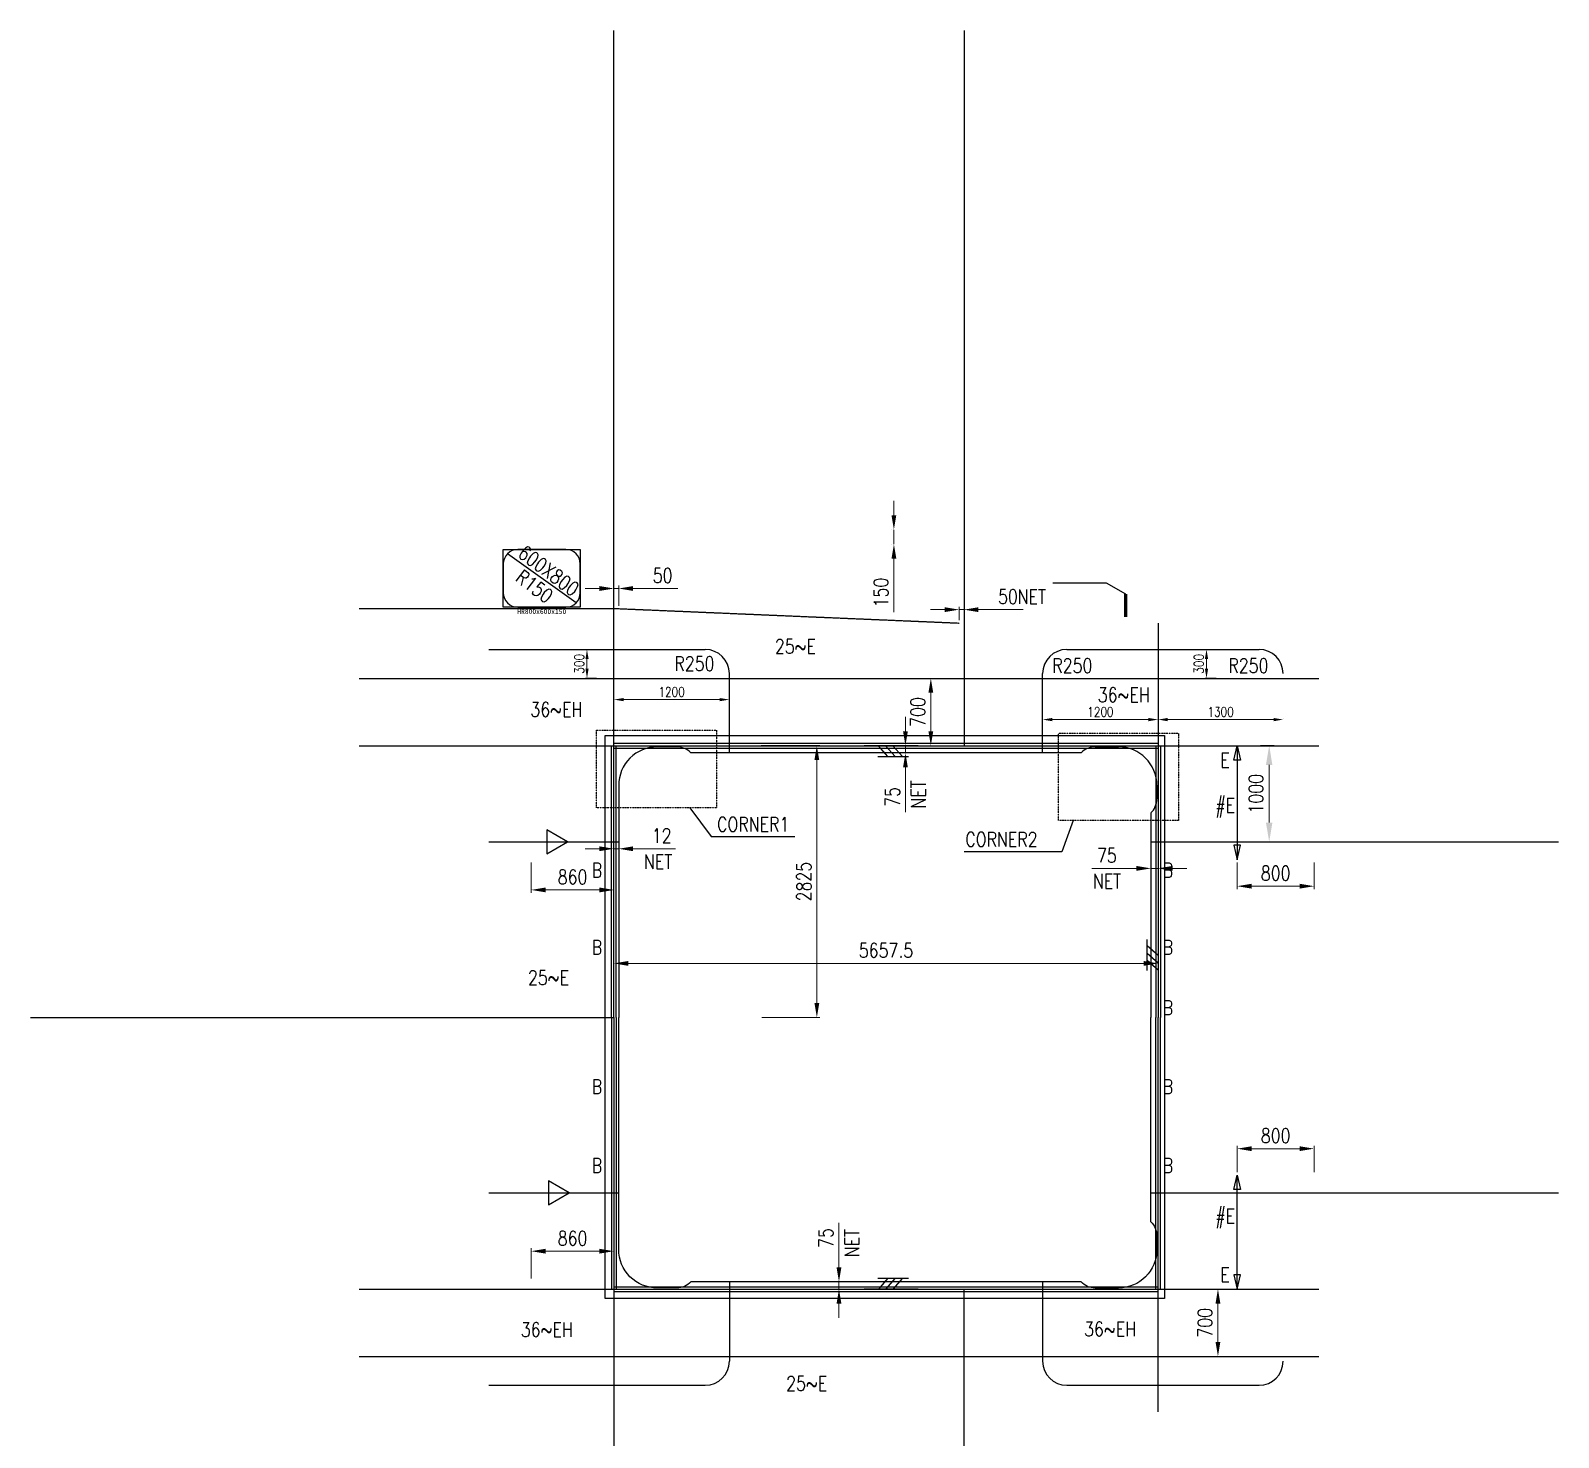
# Model space of a CAD drawing. Header units: millimetres. Extents: x 5207 to 81201, y -23793 to 43219.
# Drawn here: x 65316 to 81201, y -11733 to 2894 of the extents above; entities that cross this region are included whole.
import ezdxf
from ezdxf.enums import TextEntityAlignment as Align

# ---------------------------------------------------------------- set-up
doc = ezdxf.new("R2010")
doc.units = ezdxf.units.MM
doc.linetypes.add('CENTER3', pattern=[2, 0.75, -0.5, 0.25, -0.5])
doc.linetypes.add('DASHED', pattern=[8, 6, -2])
for name, color, linetype in [('100-TX1', 7, 'Continuous'), ('Plate_Invisible', 3, 'DASHED'), ('Seam', 40, 'Continuous'), ('Stiffener_Invisible', 2, 'DASHED'), ('可识别开孔', 7, 'Continuous'), ('开孔识别结果', 7, 'Continuous')]:
    doc.layers.add(name, color=color, linetype=linetype)
doc.layers.add('非标开孔', color=190, linetype='Continuous', plot=False)
doc.styles.add('JNRD_E1', font='romans.shx', dxfattribs={"width": 0.8})
doc.styles.get("Standard").update_dxf_attribs({"font": ''})
doc.styles.get('Standard').set_extended_font_data('SimSun')
doc.dimstyles.new('1-100', dxfattribs={"dimscale": 100, "dimtxt": 1.5, "dimasz": 2, "dimexe": 0.5, "dimexo": 0.1, "dimtad": 1, "dimdec": 0, "dimzin": 1, "dimdsep": 46, "dimtxsty": 'JNRD_E1', "dimcen": 2.5, "dimclrd": 1, "dimclre": 1, "dimclrt": 2, "dimadec": 0, "dimazin": 0, "dimtfac": 1, "dimtdec": 0, "dimtmove": 0, "dimatfit": 3, "dimfxl": 1, "dimtzin": 0, "dimlwd": 13, "dimlwe": 13, "dimarcsym": 0})
doc.dimstyles.new('Jnrd_D150', dxfattribs={"dimtxt": 150, "dimasz": 150, "dimexe": 30, "dimexo": 30, "dimgap": 60, "dimtad": 1, "dimdec": 0, "dimrnd": 0.5, "dimzin": 0, "dimdsep": 46, "dimtxsty": 'JNRD_E1', "dimcen": 0, "dimclrd": 1, "dimclre": 1, "dimclrt": 2, "dimadec": 0, "dimazin": 0, "dimtfac": 1, "dimtdec": 0, "dimtmove": 0, "dimatfit": 3, "dimfxl": 1, "dimtolj": 1, "dimtzin": 0, "dimlwd": 5, "dimlwe": 5, "dimarcsym": 0})

# ---------------------------------------------------------------- blocks, each defined once
blk = doc.blocks.new('fwefggfqf')
for p, q in [((4858, 2750), (800, 2750)), ((5003, 2813), (5245, 2813)), ((50, 2413), (50, 0))]:
    blk.add_line(p, q)
at = {"color": 0, "linetype": 'Continuous'}
for p, q in [((5645, 2413), (5645, 2271)), ((5582, 2125), (5582, 0))]:
    blk.add_line(p, q, dxfattribs=at)
blk.add_lwpolyline([(800, 2750, 0.206928), (654, 2813), (450, 2813, 0.414214), (50, 2413)], format="xyb")
blk.add_arc((5003, 2613), 200, 90, 136.7644)
for centre, radius, start, end in [((5245, 2413), 400, 0, 90), ((5445, 2271), 200, 313.2356, 0)]:
    blk.add_arc(centre, radius, start, end, dxfattribs=at)
blk = doc.blocks.new('llx')
at = {"color": 6, "linetype": 'ByBlock'}
for p, q in [((562, 0), (0, 0)), ((141, 113), (461, 113)), ((247, 113), (148, 0)), ((321, 113), (221, 0)), ((398, 113), (298, 0))]:
    blk.add_line(p, q, dxfattribs=at)
blk = doc.blocks.new('*D255239')
at = {"color": 1, "lineweight": 5}
for p, q in [((71381, -7036), (71381, -6775)), ((71531, -6805), (76889, -6805)), ((77039, -7036), (77039, -6775))]:
    blk.add_line(p, q, dxfattribs=at)
at = {"color": 1}
for points in [[(71531, -6780), (71531, -6830), (71381, -6805)], [(76889, -6830), (76889, -6780), (77039, -6805)]]:
    blk.add_solid(points, dxfattribs=at)
at = {"layer": 'Defpoints', "color": 0}
for p in [(77039, -6805), (71381, -7066), (77039, -7066)]:
    blk.add_point(p, dxfattribs=at)
at = {"color": 2, "insert": (74210, -6670), "char_height": 150, "attachment_point": 5, "style": 'JNRD_E1'}
blk.add_mtext('\\A1;5657.5', dxfattribs=at)
blk = doc.blocks.new('*D256240')
at = {"color": 1, "lineweight": 5}
for p, q in [((72911, -4541), (73521, -4541)), ((73491, -7216), (73491, -4691)), ((72919, -7366), (73521, -7366))]:
    blk.add_line(p, q, dxfattribs=at)
at = {"color": 1}
for points in [[(73516, -4691), (73466, -4691), (73491, -4541)], [(73466, -7216), (73516, -7216), (73491, -7366)]]:
    blk.add_solid(points, dxfattribs=at)
at = {"layer": 'Defpoints', "color": 0}
for p in [(72881, -4541), (73491, -4541), (72889, -7366)]:
    blk.add_point(p, dxfattribs=at)
at = {"color": 2, "insert": (73356, -5954), "char_height": 150, "attachment_point": 5, "rotation": 90, "style": 'JNRD_E1'}
blk.add_mtext('\\A1;2825', dxfattribs=at)
blk = doc.blocks.new('*D257241')
at = {"color": 1, "lineweight": 5}
for p, q in [((71231, -5613), (71081, -5613)), ((71381, -5594), (71381, -5643)), ((71381, -5613), (71431, -5613)), ((71431, -5594), (71431, -5643)), ((71581, -5613), (72023, -5613))]:
    blk.add_line(p, q, dxfattribs=at)
at = {"color": 1}
for points in [[(71231, -5638), (71231, -5588), (71381, -5613)], [(71581, -5588), (71581, -5638), (71431, -5613)]]:
    blk.add_solid(points, dxfattribs=at)
at = {"layer": 'Defpoints', "color": 0}
for p in [(71381, -5564), (71431, -5564), (71431, -5613)]:
    blk.add_point(p, dxfattribs=at)
at = {"color": 2, "insert": (71877, -5478), "char_height": 150, "attachment_point": 5, "style": 'JNRD_E1'}
blk.add_mtext('\\A1;12', dxfattribs=at)
blk = doc.blocks.new('*D258242')
at = {"color": 1, "lineweight": 5}
for p, q in [((74412, -4391), (74412, -4241)), ((74382, -4541), (74382, -4541)), ((74412, -4541), (74412, -4616)), ((74382, -4616), (74382, -4616)), ((74412, -4766), (74412, -5231))]:
    blk.add_line(p, q, dxfattribs=at)
at = {"color": 1}
for points in [[(74387, -4391), (74437, -4391), (74412, -4541)], [(74437, -4766), (74387, -4766), (74412, -4616)]]:
    blk.add_solid(points, dxfattribs=at)
at = {"layer": 'Defpoints', "color": 0}
for p in [(74412, -4541), (74412, -4616), (74412, -4616)]:
    blk.add_point(p, dxfattribs=at)
at = {"color": 2, "insert": (74277, -5074), "char_height": 150, "attachment_point": 5, "rotation": 90, "style": 'JNRD_E1'}
blk.add_mtext('\\A1;75', dxfattribs=at)
blk = doc.blocks.new('*D259243')
at = {"color": 1, "lineweight": 5}
for p, q in [((76814, -5817), (76349, -5817)), ((76964, -5787), (76964, -5787)), ((77039, -5817), (76964, -5817)), ((77039, -5787), (77039, -5787)), ((77189, -5817), (77339, -5817))]:
    blk.add_line(p, q, dxfattribs=at)
at = {"color": 1}
for points in [[(76814, -5842), (76814, -5792), (76964, -5817)], [(77189, -5792), (77189, -5842), (77039, -5817)]]:
    blk.add_solid(points, dxfattribs=at)
at = {"layer": 'Defpoints', "color": 0}
for p in [(76964, -5817), (76964, -5817), (77039, -5817)]:
    blk.add_point(p, dxfattribs=at)
at = {"color": 2, "insert": (76506, -5682), "char_height": 150, "attachment_point": 5, "style": 'JNRD_E1'}
blk.add_mtext('\\A1;75', dxfattribs=at)
blk = doc.blocks.new('*D260244')
at = {"color": 1, "lineweight": 5}
for p, q in [((77861, -5756), (77861, -6032)), ((78661, -5756), (78661, -6032)), ((78011, -6002), (78511, -6002))]:
    blk.add_line(p, q, dxfattribs=at)
at = {"color": 1}
for points in [[(78011, -5977), (78011, -6027), (77861, -6002)], [(78511, -6027), (78511, -5977), (78661, -6002)]]:
    blk.add_solid(points, dxfattribs=at)
at = {"layer": 'Defpoints', "color": 0}
for p in [(77861, -5726), (78661, -5726), (78661, -6002)]:
    blk.add_point(p, dxfattribs=at)
at = {"color": 2, "insert": (78261, -5867), "char_height": 150, "attachment_point": 5, "style": 'JNRD_E1'}
blk.add_mtext('\\A1;800', dxfattribs=at)
blk = doc.blocks.new('*D261245')
at = {"color": 1, "lineweight": 5}
for p, q in [((70521, -5756), (70521, -6071)), ((71381, -5756), (71381, -6071)), ((70671, -6041), (71231, -6041))]:
    blk.add_line(p, q, dxfattribs=at)
at = {"color": 1}
for points in [[(70671, -6016), (70671, -6066), (70521, -6041)], [(71231, -6066), (71231, -6016), (71381, -6041)]]:
    blk.add_solid(points, dxfattribs=at)
at = {"layer": 'Defpoints', "color": 0}
for p in [(70521, -5726), (71381, -5726), (71381, -6041)]:
    blk.add_point(p, dxfattribs=at)
at = {"color": 2, "insert": (70951, -5906), "char_height": 150, "attachment_point": 5, "style": 'JNRD_E1'}
blk.add_mtext('\\A1;860', dxfattribs=at)
blk = doc.blocks.new('*D262246')
at = {"color": 1, "lineweight": 5}
for p, q in [((74646, -3841), (74646, -3841)), ((74676, -3991), (74676, -4391)), ((74646, -4541), (74646, -4541))]:
    blk.add_line(p, q, dxfattribs=at)
at = {"color": 1}
for points in [[(74701, -3991), (74651, -3991), (74676, -3841)], [(74651, -4391), (74701, -4391), (74676, -4541)]]:
    blk.add_solid(points, dxfattribs=at)
at = {"layer": 'Defpoints', "color": 0}
for p in [(74676, -3841), (74676, -4541), (74676, -4541)]:
    blk.add_point(p, dxfattribs=at)
at = {"color": 2, "insert": (74541, -4191), "char_height": 150, "attachment_point": 5, "rotation": 90, "style": 'JNRD_E1'}
blk.add_mtext('\\A1;700', dxfattribs=at)
blk = doc.blocks.new('*D263247')
at = {"color": 1, "lineweight": 5}
for p, q in [((73721, -9966), (73721, -9502)), ((73721, -10191), (73721, -10116)), ((73751, -10116), (73751, -10116)), ((73751, -10191), (73751, -10191)), ((73721, -10341), (73721, -10491))]:
    blk.add_line(p, q, dxfattribs=at)
at = {"color": 1}
for points in [[(73696, -9966), (73746, -9966), (73721, -10116)], [(73746, -10341), (73696, -10341), (73721, -10191)]]:
    blk.add_solid(points, dxfattribs=at)
at = {"layer": 'Defpoints', "color": 0}
for p in [(73721, -10116), (73721, -10116), (73721, -10191)]:
    blk.add_point(p, dxfattribs=at)
at = {"color": 2, "insert": (73586, -9659), "char_height": 150, "attachment_point": 5, "rotation": 90, "style": 'JNRD_E1'}
blk.add_mtext('\\A1;75', dxfattribs=at)
blk = doc.blocks.new('*D264248')
at = {"color": 1, "lineweight": 5}
for p, q in [((77861, -8976), (77861, -8701)), ((78011, -8731), (78511, -8731)), ((78661, -8976), (78661, -8701))]:
    blk.add_line(p, q, dxfattribs=at)
at = {"color": 1}
for points in [[(78011, -8706), (78011, -8756), (77861, -8731)], [(78511, -8756), (78511, -8706), (78661, -8731)]]:
    blk.add_solid(points, dxfattribs=at)
at = {"layer": 'Defpoints', "color": 0}
for p in [(78661, -8731), (77861, -9006), (78661, -9006)]:
    blk.add_point(p, dxfattribs=at)
at = {"color": 2, "insert": (78261, -8596), "char_height": 150, "attachment_point": 5, "style": 'JNRD_E1'}
blk.add_mtext('\\A1;800', dxfattribs=at)
blk = doc.blocks.new('*D265249')
at = {"color": 1, "lineweight": 5}
for p, q in [((70521, -10081), (70521, -9767)), ((70671, -9797), (71231, -9797)), ((71381, -10081), (71381, -9767))]:
    blk.add_line(p, q, dxfattribs=at)
at = {"color": 1}
for points in [[(70671, -9772), (70671, -9822), (70521, -9797)], [(71231, -9822), (71231, -9772), (71381, -9797)]]:
    blk.add_solid(points, dxfattribs=at)
at = {"layer": 'Defpoints', "color": 0}
for p in [(71381, -9797), (70521, -10111), (71381, -10111)]:
    blk.add_point(p, dxfattribs=at)
at = {"color": 2, "insert": (70951, -9662), "char_height": 150, "attachment_point": 5, "style": 'JNRD_E1'}
blk.add_mtext('\\A1;860', dxfattribs=at)
blk = doc.blocks.new('*D266250')
at = {"color": 1, "lineweight": 5}
for p, q in [((77631, -10191), (77631, -10191)), ((77661, -10341), (77661, -10741)), ((77631, -10891), (77631, -10891))]:
    blk.add_line(p, q, dxfattribs=at)
at = {"color": 1}
for points in [[(77686, -10341), (77636, -10341), (77661, -10191)], [(77636, -10741), (77686, -10741), (77661, -10891)]]:
    blk.add_solid(points, dxfattribs=at)
at = {"layer": 'Defpoints', "color": 0}
for p in [(77661, -10191), (77661, -10891), (77661, -10891)]:
    blk.add_point(p, dxfattribs=at)
at = {"color": 2, "insert": (77526, -10541), "char_height": 150, "attachment_point": 5, "rotation": 90, "style": 'JNRD_E1'}
blk.add_mtext('\\A1;700', dxfattribs=at)
blk = doc.blocks.new('*D267251')
at = {"color": 1, "lineweight": 5}
for p, q in [((74292, -2146), (74292, -1996)), ((74262, -2296), (74262, -2296)), ((74292, -2296), (74292, -2446)), ((74262, -2446), (74262, -2446)), ((74292, -2596), (74292, -3152))]:
    blk.add_line(p, q, dxfattribs=at)
at = {"color": 1}
for points in [[(74267, -2146), (74317, -2146), (74292, -2296)], [(74317, -2596), (74267, -2596), (74292, -2446)]]:
    blk.add_solid(points, dxfattribs=at)
at = {"layer": 'Defpoints', "color": 0}
for p in [(74292, -2296), (74292, -2446), (74292, -2446)]:
    blk.add_point(p, dxfattribs=at)
at = {"color": 2, "insert": (74157, -2949), "char_height": 150, "attachment_point": 5, "rotation": 90, "style": 'JNRD_E1'}
blk.add_mtext('\\A1;150', dxfattribs=at)
blk = doc.blocks.new('*D268252')
at = {"color": 1, "lineweight": 5}
for p, q in [((71231, -2907), (71081, -2907)), ((71381, -3086), (71381, -2877)), ((71381, -2907), (71431, -2907)), ((71431, -3086), (71431, -2877)), ((71581, -2907), (72045, -2907))]:
    blk.add_line(p, q, dxfattribs=at)
at = {"color": 1}
for points in [[(71231, -2932), (71231, -2882), (71381, -2907)], [(71581, -2882), (71581, -2932), (71431, -2907)]]:
    blk.add_solid(points, dxfattribs=at)
at = {"layer": 'Defpoints', "color": 0}
for p in [(71431, -2907), (71381, -3116), (71431, -3116)]:
    blk.add_point(p, dxfattribs=at)
at = {"color": 2, "insert": (71888, -2772), "char_height": 150, "attachment_point": 5, "style": 'JNRD_E1'}
blk.add_mtext('\\A1;50', dxfattribs=at)
blk = doc.blocks.new('*D269253')
at = {"color": 1, "lineweight": 5}
for p, q in [((74821, -3127), (74671, -3127)), ((74971, -3236), (74971, -3097)), ((74971, -3127), (75021, -3127)), ((75021, -3236), (75021, -3097)), ((75171, -3127), (75635, -3127))]:
    blk.add_line(p, q, dxfattribs=at)
at = {"color": 1}
for points in [[(74821, -3152), (74821, -3102), (74971, -3127)], [(75171, -3102), (75171, -3152), (75021, -3127)]]:
    blk.add_solid(points, dxfattribs=at)
at = {"layer": 'Defpoints', "color": 0}
for p in [(75021, -3127), (74971, -3266), (75021, -3266)]:
    blk.add_point(p, dxfattribs=at)
at = {"color": 2, "insert": (75478, -2992), "char_height": 150, "attachment_point": 5, "style": 'JNRD_E1'}
blk.add_mtext('\\A1;50', dxfattribs=at)
blk = doc.blocks.new('*D270254')
at = {"color": 1, "lineweight": 5}
for p, q in [((71191, -3541), (71086, -3541)), ((71101, -3741), (71101, -3641)), ((71201, -3841), (71086, -3841))]:
    blk.add_line(p, q, dxfattribs=at)
at = {"color": 1}
for points in [[(71118, -3641), (71085, -3641), (71101, -3541)], [(71085, -3741), (71118, -3741), (71101, -3841)]]:
    blk.add_solid(points, dxfattribs=at)
at = {"layer": 'Defpoints', "color": 0}
for p in [(71101, -3541), (71206, -3541), (71216, -3841)]:
    blk.add_point(p, dxfattribs=at)
at = {"color": 2, "insert": (71021, -3691), "char_height": 100, "attachment_point": 5, "rotation": 90, "style": 'JNRD_E1'}
blk.add_mtext('\\A1;300', dxfattribs=at)
blk = doc.blocks.new('*D271255')
at = {"color": 1, "lineweight": 5}
for p, q in [((71381, -4047), (71381, -4047)), ((71481, -4062), (72481, -4062)), ((72581, -4047), (72581, -4047))]:
    blk.add_line(p, q, dxfattribs=at)
at = {"color": 1}
for points in [[(71481, -4046), (71481, -4079), (71381, -4062)], [(72481, -4079), (72481, -4046), (72581, -4062)]]:
    blk.add_solid(points, dxfattribs=at)
at = {"layer": 'Defpoints', "color": 0}
for p in [(71381, -4062), (72581, -4062), (72581, -4062)]:
    blk.add_point(p, dxfattribs=at)
at = {"color": 2, "insert": (71981, -3982), "char_height": 100, "attachment_point": 5, "style": 'JNRD_E1'}
blk.add_mtext('\\A1;1200', dxfattribs=at)
blk = doc.blocks.new('*D272256')
at = {"color": 1, "lineweight": 5}
for p, q in [((77039, -4285), (77039, -4285)), ((77139, -4270), (78239, -4270)), ((78339, -4255), (78339, -4255))]:
    blk.add_line(p, q, dxfattribs=at)
at = {"color": 1}
for points in [[(77139, -4253), (77139, -4287), (77039, -4270)], [(78239, -4287), (78239, -4253), (78339, -4270)]]:
    blk.add_solid(points, dxfattribs=at)
at = {"layer": 'Defpoints', "color": 0}
for p in [(77039, -4270), (78339, -4270), (78339, -4270)]:
    blk.add_point(p, dxfattribs=at)
at = {"color": 2, "insert": (77689, -4190), "char_height": 100, "attachment_point": 5, "style": 'JNRD_E1'}
blk.add_mtext('\\A1;1300', dxfattribs=at)
blk = doc.blocks.new('*D273257')
at = {"color": 1, "lineweight": 5}
for p, q in [((75839, -4285), (75839, -4285)), ((75939, -4270), (76939, -4270)), ((77039, -4255), (77039, -4255))]:
    blk.add_line(p, q, dxfattribs=at)
at = {"color": 1}
for points in [[(75939, -4253), (75939, -4287), (75839, -4270)], [(76939, -4287), (76939, -4253), (77039, -4270)]]:
    blk.add_solid(points, dxfattribs=at)
at = {"layer": 'Defpoints', "color": 0}
for p in [(75839, -4270), (77039, -4270), (77039, -4270)]:
    blk.add_point(p, dxfattribs=at)
at = {"color": 2, "insert": (76439, -4190), "char_height": 100, "attachment_point": 5, "style": 'JNRD_E1'}
blk.add_mtext('\\A1;1200', dxfattribs=at)
blk = doc.blocks.new('*D274258')
at = {"color": 1, "lineweight": 5}
for p, q in [((77632, -3541), (77527, -3541)), ((77542, -3741), (77542, -3641)), ((77642, -3841), (77527, -3841))]:
    blk.add_line(p, q, dxfattribs=at)
at = {"color": 1}
for points in [[(77559, -3641), (77525, -3641), (77542, -3541)], [(77525, -3741), (77559, -3741), (77542, -3841)]]:
    blk.add_solid(points, dxfattribs=at)
at = {"layer": 'Defpoints', "color": 0}
for p in [(77542, -3541), (77647, -3541), (77657, -3841)]:
    blk.add_point(p, dxfattribs=at)
at = {"color": 2, "insert": (77462, -3691), "char_height": 100, "attachment_point": 5, "rotation": 90, "style": 'JNRD_E1'}
blk.add_mtext('\\A1;300', dxfattribs=at)
blk = doc.blocks.new('MARIC-$8r2gBEB1Q')
for p, q in [((650, 300), (150, 300)), ((0, 150), (0, -150)), ((800, -150), (800, 150)), ((150, -300), (650, -300))]:
    blk.add_line(p, q)
for centre, start, end in [((150, 150), 90, 180), ((650, 150), 0, 90), ((150, -150), 180, 270), ((650, -150), 270, 0)]:
    blk.add_arc(centre, 150, start, end)
blk = doc.blocks.new('*D275259')
at = {"color": 1, "lineweight": 13}
for p, q in [((78103, -4541), (78244, -4541)), ((78194, -4741), (78194, -5341)), ((78103, -5541), (78244, -5541))]:
    blk.add_line(p, q, dxfattribs=at)
at = {"color": 1}
for points in [[(78227, -4741), (78160, -4741), (78194, -4541)], [(78160, -5341), (78227, -5341), (78194, -5541)]]:
    blk.add_solid(points, dxfattribs=at)
at = {"layer": 'Defpoints', "color": 0}
for p in [(78093, -4541), (78093, -5541), (78194, -5541)]:
    blk.add_point(p, dxfattribs=at)
at = {"color": 2, "insert": (78056, -5041), "char_height": 150, "attachment_point": 5, "rotation": 90, "style": 'JNRD_E1'}
blk.add_mtext('1000', dxfattribs=at)

msp = doc.modelspace()

# ---------------------------------------------------------------- linework, layer by layer
at = {"color": 7, "linetype": 'Continuous'}
for p, q in [((70987.25, -3057.46), (70275.12, -2545.33)), ((71356.08, -7366.39), (71356.08, -4541.39)), ((71381.08, -4516.39), (77038.58, -4516.39)), ((71381.08, -4566.39), (77038.58, -4566.39)), ((71406.08, -7366.39), (71406.08, -4541.39)), ((77013.58, -4541.39), (77013.58, -7366.39)), ((77063.58, -4541.39), (77063.58, -7366.39)), ((71356.08, -7366.39), (71356.08, -10191.39)), ((71406.08, -7366.39), (71406.08, -10191.39)), ((77013.58, -10191.39), (77013.58, -7366.39)), ((77063.58, -10191.39), (77063.58, -7366.39)), ((71381.08, -10166.39), (77038.58, -10166.39)), ((71381.08, -10216.39), (77038.58, -10216.39))]:
    msp.add_line(p, q, dxfattribs=at)
for points in [[(75945.57, -2848.34), (76497.89, -2848.34), (76701.17, -2964.17)], [(72171.89, -5186.99), (72391.4, -5486.67), (73261.58, -5486.67)], [(76156.69, -5320.08), (76037.6, -5644.34), (75021.08, -5644.34)]]:
    msp.add_lwpolyline(points, dxfattribs=at)
msp.add_lwpolyline([(76701.17, -3204.17, 35, 35, 0), (76701.17, -2964.17, 0, 0, 0), (77051.17, -2964.17, 120, 0, 0), (77401.17, -2964.17, 0, 0, 0)], format="xyseb", dxfattribs=at)
at = {"color": 7, "linetype": 'CENTER3', "ltscale": 4}
for points in [[(71198.9, -4379.5), (72448.84, -4379.5), (72448.84, -5186.99), (71198.9, -5186.99)], [(76001.61, -4412.59), (77251.55, -4412.59), (77251.55, -5320.08), (76001.61, -5320.08)]]:
    msp.add_lwpolyline(points, close=True, dxfattribs=at)
at = {"layer": 'Plate_Invisible'}
for p, q in [((71381.08, -7366.39), (71381.08, 2893.61)), ((75021.08, 2893.61), (75021.08, -4541.39)), ((77038.58, -3266.39), (77038.58, -7366.39)), ((68731.08, -4541.39), (78711.08, -4541.39)), ((65316.08, -7366.39), (71381.08, -7366.39)), ((71381.08, -7366.39), (71381.08, -19623.73)), ((77038.58, -11466.39), (77038.58, -7366.39)), ((68731.08, -10191.39), (78711.08, -10191.39)), ((75021.08, -19623.73), (75021.08, -10191.39))]:
    msp.add_line(p, q, dxfattribs=at)
at = {"layer": 'Seam', "linetype": 'Continuous'}
for p, q in [((70081.13, -3541.39), (72331.08, -3541.39)), ((76088.58, -3541.39), (78088.58, -3541.39)), ((72581.08, -4616.39), (72581.08, -3791.39)), ((75838.58, -4616.39), (75838.58, -3791.39)), ((70081.13, -5541.39), (71431.08, -5541.39)), ((70898.83, -5541.39), (70682.32, -5416.39)), ((70682.32, -5416.39), (70682.32, -5666.39)), ((70682.32, -5666.39), (70898.83, -5541.39)), ((76963.58, -5541.39), (81201.08, -5541.39)), ((70081.13, -9191.39), (71431.08, -9191.39)), ((70917.46, -9191.39), (70700.95, -9066.39)), ((70700.95, -9066.39), (70700.95, -9316.39)), ((70700.95, -9316.39), (70917.46, -9191.39)), ((76963.58, -9191.39), (81201.08, -9191.39)), ((72581.08, -10116.39), (72581.08, -10941.39)), ((75838.58, -10116.39), (75838.58, -10941.39)), ((70081.13, -11191.39), (72331.08, -11191.39)), ((76088.58, -11191.39), (78088.58, -11191.39))]:
    msp.add_line(p, q, dxfattribs=at)
for centre, start, end in [((72331.08, -3791.39), 0, 90), ((76088.58, -3791.39), 90, 180), ((78088.58, -3791.39), 0, 90), ((72331.08, -10941.39), 270, 0), ((76088.58, -10941.39), 180, 270), ((78088.58, -10941.39), 270, 0)]:
    msp.add_arc(centre, 250, start, end, dxfattribs=at)
at = {"layer": 'Stiffener_Invisible'}
for p, q in [((68731.08, -3116.39), (71431.08, -3116.39)), ((71431.08, -3116.39), (74971.08, -3266.39)), ((68731.08, -3841.39), (78711.08, -3841.39)), ((77861.08, -4541.39), (77861.08, -5726.39)), ((77861.08, -10191.39), (77861.08, -9006.39)), ((68731.08, -10891.39), (78711.08, -10891.39))]:
    msp.add_line(p, q, dxfattribs=at)
at = {"layer": 'Stiffener_Invisible', "linetype": 'Continuous'}
for points in [[(77861.08, -4541.39), (77896.08, -4691.39), (77826.08, -4691.39)], [(77861.08, -5726.39), (77896.08, -5576.39), (77826.08, -5576.39)], [(77861.08, -9006.39), (77896.08, -9156.39), (77826.08, -9156.39)], [(77861.08, -10191.39), (77896.08, -10041.39), (77826.08, -10041.39)]]:
    msp.add_lwpolyline(points, close=True, dxfattribs=at)
at = {"layer": '开孔识别结果', "color": 6}
msp.add_lwpolyline([(70231.18, -2501.39), (71031.18, -2501.39), (71031.18, -3101.39), (70231.18, -3101.39)], close=True, dxfattribs=at)
at = {"layer": '非标开孔'}
msp.add_lwpolyline([(71290.44, -4435.98), (77104.02, -4435.98), (77104.02, -10289.71), (71290.44, -10289.71)], close=True, dxfattribs=at)

# ---------------------------------------------------------------- block references
msp.add_blockref('fwefggfqf', (71381.08, -7366.39))
at = {"linetype": 'ByBlock', "xscale": -1, "rotation": 180}
msp.add_blockref('llx', (73982.5, -4541.39), dxfattribs=at)
at = {"linetype": 'ByBlock', "rotation": 90}
msp.add_blockref('llx', (77038.58, -7018.27), dxfattribs=at)
at = {"xscale": -1, "rotation": 180}
msp.add_blockref('fwefggfqf', (71381.08, -7366.39), dxfattribs=at)
at = {"linetype": 'ByBlock'}
msp.add_blockref('llx', (73982.5, -10191.39), dxfattribs=at)
at = {"layer": '可识别开孔', "rotation": 180}
msp.add_blockref('MARIC-$8r2gBEB1Q', (71031.18, -2801.39), dxfattribs=at)

# ---------------------------------------------------------------- texts
at = {"style": 'JNRD_E1', "width": 0.8}
for s, rotation, p in [('600X800', 323.447291, (70369.1, -2568.95)), ('R150', 322.850379, (70343.44, -2819.54))]:
    msp.add_text(s, height=150, rotation=rotation, dxfattribs=at).set_placement(p)
for s, p in [('25~E', (73054.56, -3584.22)), ('36~EH', (76412.12, -4087.7)), ('36~EH', (70512.5, -4240.19)), ('CORNER1', (72453.91, -5433.51)), ('CORNER2', (75034.69, -5591.18)), ('25~E', (70487.19, -7027.31)), ('36~EH', (70413.49, -10686.62)), ('36~EH', (76269.42, -10681.68)), ('25~E', (73172.05, -11247.24))]:
    msp.add_text(s, height=150, dxfattribs=at).set_placement(p)
at = {"linetype": 'ByBlock', "style": 'JNRD_E1', "width": 0.8}
for s, p in [('R250', (72010.02, -3763.43)), ('R250', (75938.99, -3783.91)), ('R250', (77769.76, -3783.91)), ('E', (77686.07, -4766.69)), ('B', (71150.56, -5910.27)), ('B', (77085.67, -5910.27)), ('B', (71150.56, -6711.73)), ('B', (77085.67, -6711.73)), ('B', (77085.67, -7340.95)), ('B', (71150.56, -8160.95)), ('B', (77085.67, -8160.95)), ('B', (71150.56, -8980.95)), ('B', (77085.67, -8980.95)), ('E', (77686.07, -10116.09))]:
    msp.add_text(s, height=150, dxfattribs=at).set_placement(p)
at = {"color": 7, "style": 'JNRD_E1', "width": 0.8}
for p in [(77633.08, -5236.44), (77633.08, -9506.85)]:
    msp.add_text('#E', height=150, dxfattribs=at).set_placement(p)
at = {"layer": '100-TX1', "style": 'JNRD_E1', "width": 0.8}
for p in [(75578.43, -3067.42), (71693.81, -5820.91), (76360.29, -6024.93)]:
    msp.add_text('NET', height=150, dxfattribs=at).set_placement(p)
for p in [(74622.79, -5193.88), (73932.03, -9858.9)]:
    msp.add_text('NET', height=150, rotation=90, dxfattribs=at).set_placement(p)
at = {"layer": '开孔识别结果', "color": 6}
msp.add_text('HR800x600x150', height=50, dxfattribs=at).set_placement((70631.18, -3121.39), align=Align.TOP_CENTER)

# ---------------------------------------------------------------- dimensions: what is measured, and where the dimension line sits
for base, p1, p2, dimstyle, picture, middle in [((74292.37, -2446.39), (74292.37, -2296.41), (74292.37, -2446.39), 'Jnrd_D150', '*D267251', (74157.37, -2949.25)), ((78193.82, -5541.39), (78093.14, -4541.39), (78093.14, -5541.39), '1-100', '*D275259', (78056.32, -5041.39))]:
    dim = msp.add_linear_dim(base=base, p1=p1, p2=p2, angle=90, dimstyle=dimstyle)
    dim.commit()
    dim.dimension.update_dxf_attribs({"geometry": picture, "text_midpoint": middle})
at = {"color": 7}
for base, p1, p2, picture, middle in [((71431.08, -2907.47), (71381.08, -3116.39), (71431.08, -3116.39), '*D268252', (71888.22, -2772.47)), ((75021.08, -3126.89), (74971.08, -3266.39), (75021.08, -3266.39), '*D269253', (75478.22, -2991.89))]:
    dim = msp.add_linear_dim(base=base, p1=p1, p2=p2, dimstyle='Jnrd_D150', dxfattribs=at)
    dim.commit()
    dim.dimension.update_dxf_attribs({"geometry": picture, "text_midpoint": middle})
at = {"color": 2}
for base, p1, p2, picture, middle in [((71101.34, -3541.39), (71215.96, -3841.39), (71206.1, -3541.39), '*D270254', (71021.34, -3691.39)), ((77542.09, -3541.39), (77656.71, -3841.39), (77646.86, -3541.39), '*D274258', (77462.09, -3691.39))]:
    dim = msp.add_linear_dim(base=base, p1=p1, p2=p2, angle=90, dimstyle='Jnrd_D150', override={"dimtxt": 100, "dimasz": 100, "dimexe": 15, "dimexo": 15, "dimgap": 30}, dxfattribs=at)
    dim.commit()
    dim.dimension.update_dxf_attribs({"geometry": picture, "text_midpoint": middle})
for base, p1, p2, override, picture, middle in [((72581.08, -4062.49), (71381.08, -4062.49), (72581.08, -4062.49), {"dimtxt": 100, "dimasz": 100, "dimexe": 15, "dimexo": 15, "dimgap": 30}, '*D271255', (71981.08, -3982.49)), ((77038.58, -4270.16), (75838.58, -4270.16), (77038.58, -4270.16), {"dimtxt": 100, "dimasz": 100, "dimexe": 15, "dimexo": 15, "dimgap": 30}, '*D273257', (76438.58, -4190.16)), ((78338.58, -4270.16), (77038.58, -4270.16), (78338.58, -4270.16), {"dimtxt": 100, "dimasz": 100, "dimexe": 15, "dimexo": 15, "dimgap": 30}, '*D272256', (77688.58, -4190.16)), ((77038.58, -6804.66), (71381.08, -7065.72), (77038.58, -7065.72), {"dimdec": 1}, '*D255239', (74209.83, -6669.66))]:
    dim = msp.add_linear_dim(base=base, p1=p1, p2=p2, dimstyle='Jnrd_D150', override=override, dxfattribs=at)
    dim.commit()
    dim.dimension.update_dxf_attribs({"geometry": picture, "text_midpoint": middle})
for base, p1, p2, angle, picture, middle in [((74675.7, -4541.39), (74675.7, -3841.39), (74675.7, -4541.39), 90, '*D262246', (74540.7, -4191.39)), ((74411.83, -4616.39), (74411.83, -4541.39), (74411.83, -4616.39), 90, '*D258242', (74276.83, -5073.53)), ((73721.08, -10116.39), (73721.08, -10191.39), (73721.08, -10116.39), 270, '*D263247', (73586.08, -9659.25)), ((77661.01, -10891.39), (77661.01, -10191.39), (77661.01, -10891.39), 90, '*D266250', (77526.01, -10541.39))]:
    dim = msp.add_linear_dim(base=base, p1=p1, p2=p2, angle=angle, dimstyle='Jnrd_D150', dxfattribs=at)
    dim.commit()
    dim.dimension.update_dxf_attribs({"geometry": picture, "text_midpoint": middle})
dim = msp.add_linear_dim(base=(73490.78, -4541.39), p1=(72889.49, -7366.39), p2=(72881.08, -4541.39), angle=90, dimstyle='Jnrd_D150', dxfattribs=at)
dim.commit()
dim.dimension.update_dxf_attribs({"geometry": '*D256240', "text_midpoint": (73490.78, -5953.89), "dimtype": 160})
dim = msp.add_linear_dim(base=(71431.08, -5612.89), p1=(71381.08, -5564.01), p2=(71431.08, -5564.01), text='12', dimstyle='Jnrd_D150', dxfattribs=at)
dim.commit()
dim.dimension.update_dxf_attribs({"geometry": '*D257241', "text_midpoint": (71876.79, -5477.89)})
for base, p1, p2, picture, middle in [((76963.58, -5816.9), (77038.58, -5816.9), (76963.58, -5816.9), '*D259243', (76506.43, -5681.9)), ((71381.08, -6040.86), (70521.08, -5726.39), (71381.08, -5726.39), '*D261245', (70951.08, -5905.86)), ((78661.08, -6002.09), (77861.08, -5726.39), (78661.08, -5726.39), '*D260244', (78261.08, -5867.09)), ((78661.08, -8730.69), (77861.08, -9006.39), (78661.08, -9006.39), '*D264248', (78261.08, -8595.69)), ((71381.08, -9796.85), (70521.08, -10111.31), (71381.08, -10111.31), '*D265249', (70951.08, -9661.85))]:
    dim = msp.add_linear_dim(base=base, p1=p1, p2=p2, dimstyle='Jnrd_D150', dxfattribs=at)
    dim.commit()
    dim.dimension.update_dxf_attribs({"geometry": picture, "text_midpoint": middle})

doc.saveas('drawing.dxf')
